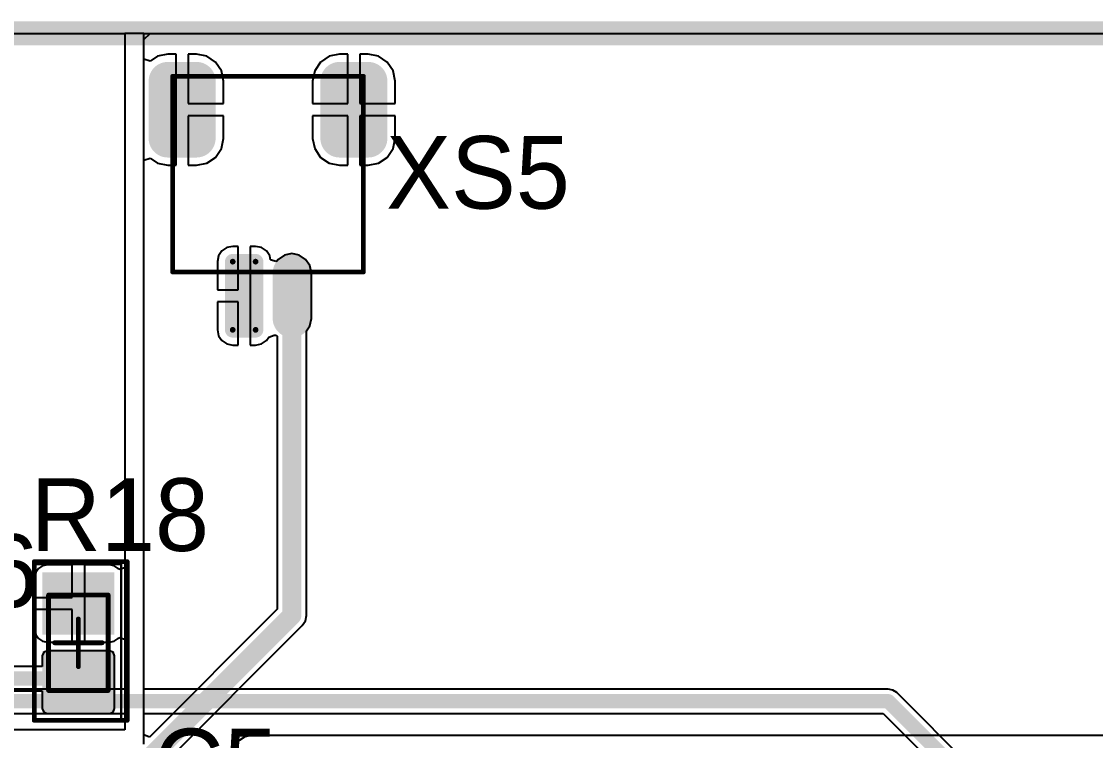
# Model space of a CAD drawing. Header units: millimetres. Extents: x 33 to 142, y 42 to 97.
# Drawn here: x 92.73 to 115.24, y 81.58 to 96.65 of the extents above; entities that cross this region are included whole.
import ezdxf

# ---------------------------------------------------------------- set-up
doc = ezdxf.new("R2010")
doc.units = ezdxf.units.MM
for name, color, linetype in [('BottomLayer', 5, 'Continuous'), ('BottomOverlay', 54, 'Continuous'), ('Mechanical13', 56, 'Continuous'), ('Mechanical15', 56, 'Continuous'), ('TopLayer', 1, 'Continuous'), ('TopOverlay', 2, 'Continuous'), ('TopPaste', 8, 'Continuous'), ('TopSolder', 216, 'Continuous')]:
    doc.layers.add(name, color=color, linetype=linetype)

# ---------------------------------------------------------------- blocks, each defined once
blk = doc.blocks.new('0_125___0805_5_1____5_________________SMD__46')
at = {"layer": 'Mechanical13', "const_width": 0.1}
for points in [[(-1, -0.625), (-1, 0.625)], [(1, 0.625), (-1, 0.625)], [(1, -0.625), (1, 0.625)], [(1, -0.625), (-1, -0.625)]]:
    blk.add_lwpolyline(points, dxfattribs=at)
at = {"layer": 'Mechanical13', "const_width": 0.05}
for points in [[(-1.025, 0.625, 1), (-0.975, 0.625, 1)], [(-1.025, 0.625, 1), (-0.975, 0.625, 1)], [(0.975, 0.625, 1), (1.025, 0.625, 1)], [(0.975, 0.625, 1), (1.025, 0.625, 1)], [(-1.025, -0.625, 1), (-0.975, -0.625, 1)], [(-1.025, -0.625, 1), (-0.975, -0.625, 1)], [(0.975, -0.625, 1), (1.025, -0.625, 1)], [(0.975, -0.625, 1), (1.025, -0.625, 1)]]:
    blk.add_lwpolyline(points, format="xyb", close=True, dxfattribs=at)
at = {"layer": 'Mechanical15'}
for points, const_width in [([(-1.65, -0.9), (-1.65, 0.9)], 0.05), ([(1.65, 0.9), (-1.65, 0.9)], 0.05), ([(1.65, -0.9), (1.65, 0.9)], 0.05), ([(0, -0.5), (0, 0.5)], 0.1), ([(0.5, 0), (-0.5, 0)], 0.1), ([(1.65, -0.9), (-1.65, -0.9)], 0.05)]:
    blk.add_lwpolyline(points, dxfattribs=dict(at, const_width=const_width))
for points, const_width in [([(-1.662, 0.9, 1), (-1.637, 0.9, 1)], 0.025), ([(-1.662, 0.9, 1), (-1.637, 0.9, 1)], 0.025), ([(1.637, 0.9, 1), (1.662, 0.9, 1)], 0.025), ([(1.637, 0.9, 1), (1.662, 0.9, 1)], 0.025), ([(-0.025, 0.5, 1), (0.025, 0.5, 1)], 0.05), ([(-0.525, 0, 1), (-0.475, 0, 1)], 0.05), ([(0.475, 0, 1), (0.525, 0, 1)], 0.05), ([(-0.025, -0.5, 1), (0.025, -0.5, 1)], 0.05), ([(-1.662, -0.9, 1), (-1.637, -0.9, 1)], 0.025), ([(-1.662, -0.9, 1), (-1.637, -0.9, 1)], 0.025), ([(1.637, -0.9, 1), (1.662, -0.9, 1)], 0.025), ([(1.637, -0.9, 1), (1.662, -0.9, 1)], 0.025)]:
    blk.add_lwpolyline(points, format="xyb", close=True, dxfattribs=dict(at, const_width=const_width))
at = {"layer": 'TopLayer'}
for points in [[(-0.275, -0.65), (-0.275, 0.65), (-1.375, -0.65), (-1.375, 0.65)], [(1.375, -0.65), (1.375, 0.65), (0.275, -0.65), (0.275, 0.65)]]:
    blk.add_solid(points, dxfattribs=at)
at = {"layer": 'TopPaste'}
for points in [[(-0.275, -0.65), (-0.275, 0.65), (-1.375, -0.65), (-1.375, 0.65)], [(1.375, -0.65), (1.375, 0.65), (0.275, -0.65), (0.275, 0.65)]]:
    blk.add_solid(points, dxfattribs=at)
at = {"layer": 'TopSolder'}
for points in [[(-0.173, -0.752), (-0.173, 0.752), (-1.477, -0.752), (-1.477, 0.752)], [(1.477, -0.752), (1.477, 0.752), (0.173, -0.752), (0.173, 0.752)]]:
    blk.add_solid(points, dxfattribs=at)
blk = doc.blocks.new('CI1102M1H___F__75')
at = {"layer": 'TopLayer', "const_width": 0.6}
blk.add_lwpolyline([(1.5, 2.675), (1.5, 1.725)], dxfattribs=at)
at = {"layer": 'TopLayer'}
for points, const_width in [([(1.35, 2.675, 1), (1.65, 2.675, 1)], 0.3), ([(2.23, 2.915, 1), (2.29, 2.915, 1)], 0.06), ([(2.71, 2.915, 1), (2.77, 2.915, 1)], 0.06), ([(1.35, 1.725, 1), (1.65, 1.725, 1)], 0.3), ([(2.23, 1.485, 1), (2.29, 1.485, 1)], 0.06), ([(2.71, 1.485, 1), (2.77, 1.485, 1)], 0.06), ([(-0.25, -1.1, 1), (0.05, -1.1, 1)], 0.3), ([(0.35, -1.1, 1), (0.65, -1.1, 1)], 0.3), ([(3.35, -1.1, 1), (3.65, -1.1, 1)], 0.3), ([(3.95, -1.1, 1), (4.25, -1.1, 1)], 0.3), ([(-0.25, -2.3, 1), (0.05, -2.3, 1)], 0.3), ([(0.35, -2.3, 1), (0.65, -2.3, 1)], 0.3), ([(3.35, -2.3, 1), (3.65, -2.3, 1)], 0.3), ([(3.95, -2.3, 1), (4.25, -2.3, 1)], 0.3)]:
    blk.add_lwpolyline(points, format="xyb", close=True, dxfattribs=dict(at, const_width=const_width))
for points in [[(2.74, 1.425), (2.74, 2.975), (2.26, 1.425), (2.26, 2.975)], [(2.8, 1.485), (2.8, 2.915), (2.2, 1.485), (2.2, 2.915)], [(0.5, -2.6), (0.5, -0.8), (-0.1, -2.6), (-0.1, -0.8)], [(4.1, -2.6), (4.1, -0.8), (3.5, -2.6), (3.5, -0.8)], [(0.8, -2.3), (0.8, -1.1), (-0.4, -2.3), (-0.4, -1.1)], [(4.4, -2.3), (4.4, -1.1), (3.2, -2.3), (3.2, -1.1)]]:
    blk.add_solid(points, dxfattribs=at)
at = {"layer": 'TopOverlay', "const_width": 0.1}
for points in [[(4, 1.7), (0, 1.7)], [(0, 1.7), (0, 0)], [(4, 1.7), (4, -2.4)], [(0, 0.6), (0, -2.4)], [(4, -2.4), (0, -2.4)], [(4, -2.4), (2.5, -2.4)]]:
    blk.add_lwpolyline(points, dxfattribs=at)
at = {"layer": 'TopOverlay', "const_width": 0.05}
for points in [[(-0.025, 1.7, 1), (0.025, 1.7, 1)], [(-0.025, 1.7, 1), (0.025, 1.7, 1)], [(3.975, 1.7, 1), (4.025, 1.7, 1)], [(3.975, 1.7, 1), (4.025, 1.7, 1)], [(-0.025, 0.6, 1), (0.025, 0.6, 1)], [(-0.025, 0, 1), (0.025, 0, 1)], [(-0.025, -2.4, 1), (0.025, -2.4, 1)], [(-0.025, -2.4, 1), (0.025, -2.4, 1)], [(2.475, -2.4, 1), (2.525, -2.4, 1)], [(3.975, -2.4, 1), (4.025, -2.4, 1)], [(3.975, -2.4, 1), (4.025, -2.4, 1)], [(3.975, -2.4, 1), (4.025, -2.4, 1)]]:
    blk.add_lwpolyline(points, format="xyb", close=True, dxfattribs=at)
at = {"layer": 'TopPaste', "const_width": 0.6}
blk.add_lwpolyline([(1.5, 2.675), (1.5, 1.725)], dxfattribs=at)
at = {"layer": 'TopPaste'}
for points, const_width in [([(1.35, 2.675, 1), (1.65, 2.675, 1)], 0.3), ([(2.23, 2.915, 1), (2.29, 2.915, 1)], 0.06), ([(2.71, 2.915, 1), (2.77, 2.915, 1)], 0.06), ([(1.35, 1.725, 1), (1.65, 1.725, 1)], 0.3), ([(2.23, 1.485, 1), (2.29, 1.485, 1)], 0.06), ([(2.71, 1.485, 1), (2.77, 1.485, 1)], 0.06), ([(-0.25, -1.1, 1), (0.05, -1.1, 1)], 0.3), ([(0.35, -1.1, 1), (0.65, -1.1, 1)], 0.3), ([(3.35, -1.1, 1), (3.65, -1.1, 1)], 0.3), ([(3.95, -1.1, 1), (4.25, -1.1, 1)], 0.3), ([(-0.25, -2.3, 1), (0.05, -2.3, 1)], 0.3), ([(0.35, -2.3, 1), (0.65, -2.3, 1)], 0.3), ([(3.35, -2.3, 1), (3.65, -2.3, 1)], 0.3), ([(3.95, -2.3, 1), (4.25, -2.3, 1)], 0.3)]:
    blk.add_lwpolyline(points, format="xyb", close=True, dxfattribs=dict(at, const_width=const_width))
for points in [[(2.74, 1.425), (2.74, 2.975), (2.26, 1.425), (2.26, 2.975)], [(2.8, 1.485), (2.8, 2.915), (2.2, 1.485), (2.2, 2.915)], [(0.5, -2.6), (0.5, -0.8), (-0.1, -2.6), (-0.1, -0.8)], [(4.1, -2.6), (4.1, -0.8), (3.5, -2.6), (3.5, -0.8)], [(0.8, -2.3), (0.8, -1.1), (-0.4, -2.3), (-0.4, -1.1)], [(4.4, -2.3), (4.4, -1.1), (3.2, -2.3), (3.2, -1.1)]]:
    blk.add_solid(points, dxfattribs=at)
at = {"layer": 'TopSolder', "const_width": 0.803}
blk.add_lwpolyline([(1.5, 2.675), (1.5, 1.725)], dxfattribs=at)
at = {"layer": 'TopSolder'}
for points, const_width in [([(1.299, 2.675, 1), (1.701, 2.675, 1)], 0.402), ([(2.179, 2.915, 1), (2.341, 2.915, 1)], 0.162), ([(2.659, 2.915, 1), (2.821, 2.915, 1)], 0.162), ([(1.299, 1.725, 1), (1.701, 1.725, 1)], 0.402), ([(2.179, 1.485, 1), (2.341, 1.485, 1)], 0.162), ([(2.659, 1.485, 1), (2.821, 1.485, 1)], 0.162), ([(-0.301, -1.1, 1), (0.101, -1.1, 1)], 0.402), ([(0.299, -1.1, 1), (0.701, -1.1, 1)], 0.402), ([(3.299, -1.1, 1), (3.701, -1.1, 1)], 0.402), ([(3.899, -1.1, 1), (4.301, -1.1, 1)], 0.402), ([(-0.301, -2.3, 1), (0.101, -2.3, 1)], 0.402), ([(0.299, -2.3, 1), (0.701, -2.3, 1)], 0.402), ([(3.299, -2.3, 1), (3.701, -2.3, 1)], 0.402), ([(3.899, -2.3, 1), (4.301, -2.3, 1)], 0.402)]:
    blk.add_lwpolyline(points, format="xyb", close=True, dxfattribs=dict(at, const_width=const_width))
for points in [[(2.74, 1.323), (2.74, 3.077), (2.26, 1.323), (2.26, 3.077)], [(2.902, 1.485), (2.902, 2.915), (2.098, 1.485), (2.098, 2.915)], [(0.5, -2.702), (0.5, -0.698), (-0.1, -2.702), (-0.1, -0.698)], [(4.1, -2.702), (4.1, -0.698), (3.5, -2.702), (3.5, -0.698)], [(0.902, -2.3), (0.902, -1.1), (-0.502, -2.3), (-0.502, -1.1)], [(4.502, -2.3), (4.502, -1.1), (3.098, -2.3), (3.098, -1.1)]]:
    blk.add_solid(points, dxfattribs=at)

msp = doc.modelspace()

# ---------------------------------------------------------------- linework, layer by layer
at = {"layer": 'BottomLayer'}
for p, q in [((39.275, 96.4), (94.9, 96.4)), ((95.3, 96.4), (94.9, 96.4)), ((94.9, 96.4), (94.9, 81.8)), ((94.9, 96.4), (94.9, 82.655)), ((95.3, 81.5), (95.3, 96.4)), ((95.3, 96.273), (95.427, 96.4)), ((95.427, 96.4), (142.075, 96.4)), ((95.3, 82.655), (95.3, 96.273)), ((94.9, 82.655), (85.224, 82.655)), ((110.9, 82.655), (95.3, 82.655)), ((110.998, 82.635), (110.9, 82.655)), ((111.08, 82.58), (110.998, 82.635)), ((114.79, 78.871), (111.08, 82.58)), ((85.005, 82.145), (94.9, 82.145)), ((94.9, 82.145), (94.9, 81.8)), ((95.3, 81.617), (95.3, 82.145)), ((95.3, 82.145), (110.794, 82.145)), ((110.794, 82.145), (114.602, 78.337)), ((94.9, 81.8), (92.608, 81.8)), ((94.9, 81.8), (92.608, 81.8)), ((95.3, 81.5), (95.3, 81.617))]:
    msp.add_line(p, q, dxfattribs=at)
at = {"layer": 'BottomLayer', "const_width": 0.3}
for points in [[(85, 82.4), (110.9, 82.4)], [(110.9, 82.4), (114.782, 78.517)]]:
    msp.add_lwpolyline(points, dxfattribs=at)
at = {"layer": 'BottomLayer', "const_width": 0.15}
msp.add_lwpolyline([(110.825, 82.4, 1), (110.975, 82.4, 1)], format="xyb", close=True, dxfattribs=at)
msp.add_lwpolyline([(110.825, 82.4, 1), (110.975, 82.4, 1)], format="xyb", close=True, dxfattribs=at)
at = {"layer": 'BottomOverlay', "const_width": 0.5}
msp.add_lwpolyline([(39.275, 96.4), (142.075, 96.4)], dxfattribs=at)
at = {"layer": 'TopLayer'}
for p, q in [((39.275, 96.4), (94.9, 96.4)), ((95.3, 96.4), (94.9, 96.4)), ((94.9, 96.4), (94.9, 81.8)), ((94.9, 96.4), (94.9, 85.199)), ((95.3, 81.5), (95.3, 96.4)), ((95.3, 96.4), (142.075, 96.4)), ((95.3, 95.86), (95.3, 96.4)), ((95.584, 95.922), (95.427, 95.817)), ((95.8, 95.965), (95.584, 95.922)), ((95.973, 95.965), (95.8, 95.965)), ((95.973, 94.8), (95.973, 95.965)), ((96.4, 95.965), (96.227, 95.965)), ((96.227, 95.965), (96.227, 94.927)), ((96.616, 95.922), (96.4, 95.965)), ((96.799, 95.799), (96.616, 95.922)), ((99.184, 95.922), (99.001, 95.799)), ((99.4, 95.965), (99.184, 95.922)), ((99.573, 95.965), (99.4, 95.965)), ((99.573, 94.927), (99.573, 95.965)), ((100, 95.965), (99.827, 95.965)), ((99.827, 95.965), (99.827, 94.927)), ((100.216, 95.922), (100, 95.965)), ((100.399, 95.799), (100.216, 95.922)), ((95.427, 95.817), (95.3, 95.86)), ((96.922, 95.616), (96.799, 95.799)), ((99.001, 95.799), (98.878, 95.616)), ((100.522, 95.616), (100.399, 95.799)), ((96.965, 95.4), (96.922, 95.616)), ((98.878, 95.616), (98.835, 95.4)), ((100.565, 95.4), (100.522, 95.616)), ((96.965, 94.927), (96.965, 95.4)), ((98.835, 95.4), (98.835, 94.927)), ((100.565, 94.927), (100.565, 95.4)), ((95.973, 93.635), (95.973, 94.8)), ((96.227, 94.927), (96.965, 94.927)), ((98.835, 94.927), (99.573, 94.927)), ((99.827, 94.927), (100.565, 94.927)), ((96.965, 94.673), (96.227, 94.673)), ((96.227, 94.673), (96.227, 93.635)), ((96.965, 94.2), (96.965, 94.673)), ((99.573, 94.673), (98.835, 94.673)), ((98.835, 94.673), (98.835, 94.2)), ((99.573, 93.635), (99.573, 94.673)), ((100.565, 94.673), (99.827, 94.673)), ((99.827, 94.673), (99.827, 93.635)), ((100.565, 94.2), (100.565, 94.673)), ((96.922, 93.984), (96.965, 94.2)), ((98.835, 94.2), (98.878, 93.984)), ((100.522, 93.984), (100.565, 94.2)), ((96.799, 93.801), (96.922, 93.984)), ((98.878, 93.984), (99.001, 93.801)), ((100.399, 93.801), (100.522, 93.984)), ((95.3, 93.74), (95.427, 93.783)), ((95.3, 81.698), (95.3, 93.74)), ((95.427, 93.783), (95.584, 93.678)), ((95.584, 93.678), (95.8, 93.635)), ((96.4, 93.635), (96.616, 93.678)), ((96.616, 93.678), (96.799, 93.801)), ((99.001, 93.801), (99.184, 93.678)), ((99.184, 93.678), (99.4, 93.635)), ((100, 93.635), (100.216, 93.678)), ((100.216, 93.678), (100.399, 93.801)), ((95.8, 93.635), (95.973, 93.635)), ((96.227, 93.635), (96.4, 93.635)), ((99.4, 93.635), (99.573, 93.635)), ((99.827, 93.635), (100, 93.635)), ((97.037, 91.911), (96.934, 91.841)), ((97.16, 91.935), (97.037, 91.911)), ((97.273, 91.935), (97.16, 91.935)), ((97.273, 91.027), (97.273, 91.935)), ((97.64, 91.935), (97.527, 91.935)), ((97.527, 91.935), (97.527, 90.9)), ((97.763, 91.911), (97.64, 91.935)), ((97.866, 91.841), (97.763, 91.911)), ((96.864, 91.738), (96.84, 91.615)), ((96.934, 91.841), (96.864, 91.738)), ((97.936, 91.738), (97.866, 91.841)), ((97.952, 91.654), (97.936, 91.738)), ((98.063, 91.621), (97.952, 91.654)), ((98.084, 91.622), (98.063, 91.621)), ((98.112, 91.663), (98.084, 91.622)), ((98.244, 91.752), (98.112, 91.663)), ((98.4, 91.783), (98.244, 91.752)), ((98.556, 91.752), (98.4, 91.783)), ((98.688, 91.663), (98.556, 91.752)), ((98.777, 91.531), (98.688, 91.663)), ((96.84, 91.615), (96.84, 91.027)), ((98.808, 91.375), (98.777, 91.531)), ((98.808, 90.425), (98.808, 91.375)), ((96.84, 91.027), (97.273, 91.027)), ((97.273, 90.773), (96.84, 90.773)), ((96.84, 90.773), (96.84, 90.185)), ((97.273, 89.865), (97.273, 90.773)), ((97.527, 90.9), (97.527, 89.865)), ((98.777, 90.269), (98.808, 90.425)), ((96.84, 90.185), (96.864, 90.062)), ((96.864, 90.062), (96.934, 89.959)), ((97.915, 90.031), (98.031, 90.072)), ((98.031, 90.072), (98.068, 90.075)), ((98.068, 90.075), (98.094, 90.056)), ((98.094, 90.056), (98.094, 84.327)), ((98.706, 90.163), (98.777, 90.269)), ((98.706, 84.2), (98.706, 90.163)), ((96.934, 89.959), (97.037, 89.889)), ((97.037, 89.889), (97.16, 89.865)), ((97.16, 89.865), (97.273, 89.865)), ((97.527, 89.865), (97.64, 89.865)), ((97.64, 89.865), (97.763, 89.889)), ((97.763, 89.889), (97.866, 89.959)), ((97.866, 89.959), (97.915, 90.031)), ((93.036, 85.099), (93.016, 85)), ((93.092, 85.183), (93.036, 85.099)), ((93.176, 85.239), (93.092, 85.183)), ((93.275, 85.259), (93.176, 85.239)), ((93.798, 85.259), (93.275, 85.259)), ((93.798, 84.577), (93.798, 85.259)), ((94.575, 85.259), (94.052, 85.259)), ((94.052, 85.259), (94.052, 84.45)), ((94.674, 85.239), (94.575, 85.259)), ((94.758, 85.183), (94.674, 85.239)), ((94.773, 85.161), (94.758, 85.183)), ((94.9, 85.199), (94.773, 85.161)), ((93.016, 85), (93.016, 84.577)), ((93.016, 84.577), (93.798, 84.577)), ((94.052, 84.45), (94.052, 83.641)), ((93.798, 84.323), (93.016, 84.323)), ((93.016, 84.323), (93.016, 83.9)), ((93.798, 83.641), (93.798, 84.323)), ((98.094, 84.327), (95.417, 81.65)), ((98.683, 84.083), (98.706, 84.2)), ((98.706, 84.2), (98.706, 84.2)), ((94.431, 79.798), (98.616, 83.984)), ((98.616, 83.984), (98.683, 84.083)), ((98.616, 83.984), (98.616, 83.984)), ((93.016, 83.9), (93.036, 83.801)), ((93.036, 83.801), (93.092, 83.717)), ((93.092, 83.717), (93.176, 83.661)), ((93.176, 83.661), (93.275, 83.641)), ((93.275, 83.641), (93.798, 83.641)), ((94.052, 83.641), (94.575, 83.641)), ((94.575, 83.641), (94.674, 83.661)), ((94.674, 83.661), (94.758, 83.717)), ((94.758, 83.717), (94.773, 83.739)), ((94.773, 83.739), (94.9, 83.701)), ((94.9, 83.701), (94.9, 81.8)), ((93.198, 83.427), (93.167, 83.35)), ((93.167, 83.35), (93.167, 83.13)), ((93.275, 83.458), (93.198, 83.427)), ((94.575, 83.458), (93.275, 83.458)), ((94.652, 83.427), (94.575, 83.458)), ((94.683, 83.35), (94.652, 83.427)), ((94.683, 82.25), (94.683, 83.35)), ((93.167, 83.13), (91.925, 83.13)), ((91.925, 82.62), (93.167, 82.62)), ((93.167, 82.62), (93.167, 82.25)), ((93.167, 82.25), (93.198, 82.173)), ((93.198, 82.173), (93.275, 82.142)), ((94.575, 82.142), (94.652, 82.173)), ((94.652, 82.173), (94.683, 82.25)), ((93.275, 82.142), (94.575, 82.142)), ((94.9, 81.8), (91.5, 81.8)), ((94.9, 81.8), (92.608, 81.8)), ((95.417, 81.65), (95.3, 81.698)), ((97.298, 81.577), (96.948, 81.227)), ((97.413, 81.655), (97.298, 81.577)), ((97.55, 81.682), (97.413, 81.655)), ((118.517, 81.682), (97.55, 81.682))]:
    msp.add_line(p, q, dxfattribs=at)
for points, const_width in [([(98.4, 84.2), (98.4, 90.3)], 0.4), ([(94.125, 79.925), (98.4, 84.2)], 0.4), ([(91.925, 82.875), (93.325, 82.875)], 0.3)]:
    msp.add_lwpolyline(points, dxfattribs=dict(at, const_width=const_width))
for points, const_width in [([(98.3, 90.3, 1), (98.5, 90.3, 1)], 0.2), ([(98.3, 84.2, 1), (98.5, 84.2, 1)], 0.2), ([(98.3, 84.2, 1), (98.5, 84.2, 1)], 0.2), ([(93.25, 82.875, 1), (93.4, 82.875, 1)], 0.15)]:
    msp.add_lwpolyline(points, format="xyb", close=True, dxfattribs=dict(at, const_width=const_width))
at = {"layer": 'TopOverlay', "const_width": 0.1}
for points in [[(93, 82), (93, 85.325)], [(93, 85.325), (94.95, 85.325)], [(94.95, 82), (94.95, 85.325)], [(93, 82), (94.95, 82)]]:
    msp.add_lwpolyline(points, dxfattribs=at)
at = {"layer": 'TopOverlay', "const_width": 0.05}
for points in [[(92.975, 85.325, 1), (93.025, 85.325, 1)], [(92.975, 85.325, 1), (93.025, 85.325, 1)], [(94.925, 85.325, 1), (94.975, 85.325, 1)], [(94.925, 85.325, 1), (94.975, 85.325, 1)], [(92.975, 82, 1), (93.025, 82, 1)], [(92.975, 82, 1), (93.025, 82, 1)], [(94.925, 82, 1), (94.975, 82, 1)], [(94.925, 82, 1), (94.975, 82, 1)]]:
    msp.add_lwpolyline(points, format="xyb", close=True, dxfattribs=at)

# ---------------------------------------------------------------- block references
for name, p, rotation in [('CI1102M1H___F__75', (99.9, 93.1), 180), ('0_125___0805_5_1____5_________________SMD__46', (93.925, 83.625), 270)]:
    msp.add_blockref(name, p, dxfattribs=dict(rotation=rotation))

# ---------------------------------------------------------------- texts
at = {"layer": 'TopOverlay'}
for s, p in [('XS5', (100.375, 92.725)), ('R18', (92.925, 85.55)), ('R16', (89.35, 84.375)), ('C5', (95.5, 80.3))]:
    msp.add_text(s, height=1.524, dxfattribs=at).set_placement(p)

doc.saveas('drawing.dxf')
